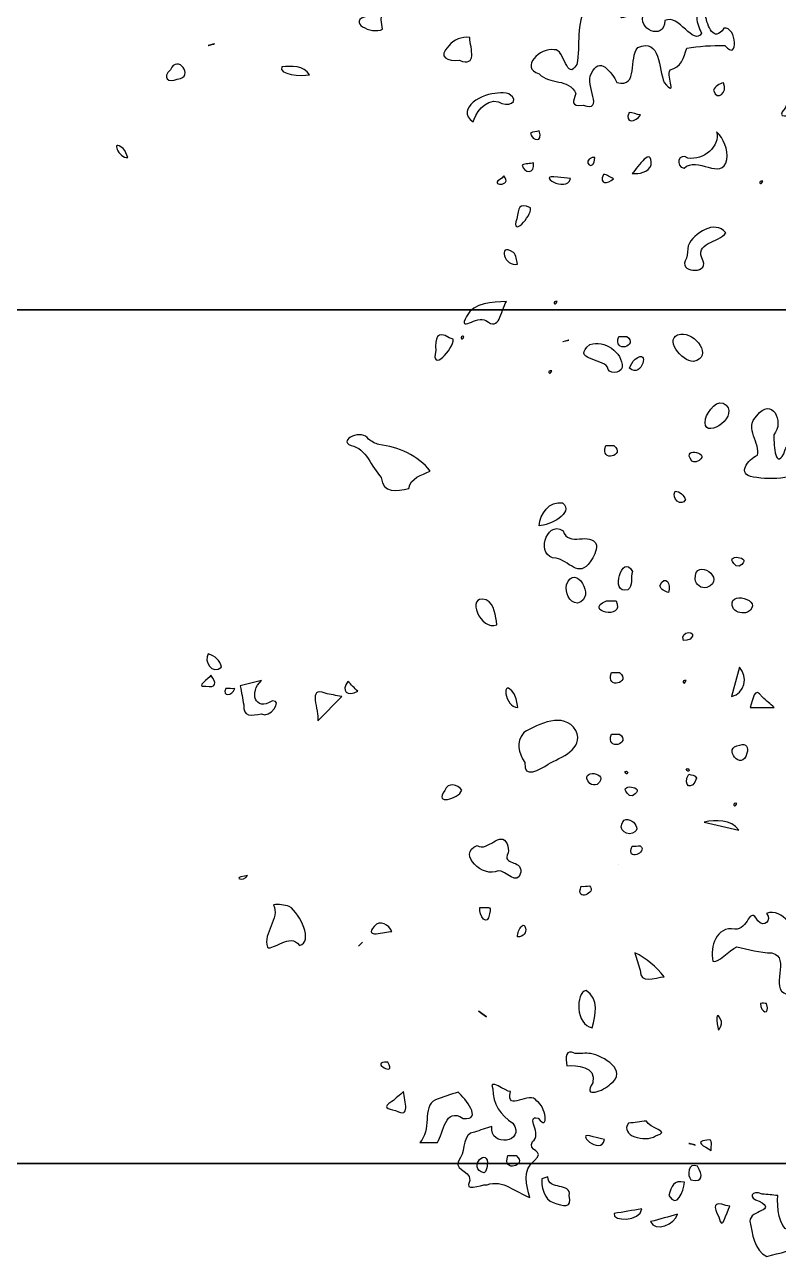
# Model space of a CAD drawing. Header units: centimetres. Extents: x -10.8 to 7.1, y -6.8 to 6.6.
# Drawn here: x -6.805 to -5.121, y -2.642 to 0.11 of the extents above; entities that cross this region are included whole.
import ezdxf

# ---------------------------------------------------------------- set-up
doc = ezdxf.new("R2010")
doc.units = ezdxf.units.CM
doc.header["$MEASUREMENT"] = 0
doc.layers.add('Layer 1', color=7, linetype='Continuous')

msp = doc.modelspace()

# ---------------------------------------------------------------- linework, layer by layer
at = {"layer": 'Layer 1'}
for points, knots in [([(-5.61134, 0.2289), (-5.58717, 0.27047), (-5.53847, 0.24174), (-5.51991, 0.21371), (-5.51991, 0.21371), (-5.51622, 0.19445), (-5.52078, 0.1409), (-5.48939, 0.17405), (-5.48939, 0.17405), (-5.4528, 0.19322), (-5.48745, 0.1161), (-5.46729, 0.1258), (-5.46729, 0.1258), (-5.4519, 0.12888), (-5.4365, 0.13196), (-5.42111, 0.13504), (-5.42111, 0.13504), (-5.43988, 0.09895), (-5.37554, 0.07228), (-5.37455, 0.1185), (-5.37455, 0.1185), (-5.34409, 0.13573), (-5.31039, 0.05927), (-5.29256, 0.09085), (-5.29256, 0.09085), (-5.30224, 0.10616), (-5.3152, 0.15322), (-5.28381, 0.12953), (-5.28381, 0.12953), (-5.2801, 0.10791), (-5.26539, 0.06715), (-5.24282, 0.10175), (-5.24282, 0.10175), (-5.21386, 0.10688), (-5.20897, 0.02466), (-5.24048, 0.06283), (-5.24048, 0.06283), (-5.26832, 0.0641), (-5.30023, 0.06103), (-5.32556, 0.05705), (-5.32556, 0.05705), (-5.33262, 0.0355), (-5.3383, 0.01391), (-5.36303, 0.00873), (-5.36303, 0.00873), (-5.37118, -0.00781), (-5.34561, -0.05544), (-5.37582, -0.01973), (-5.37582, -0.01973), (-5.38935, 0.00881), (-5.38336, 0.08235), (-5.43521, 0.05826), (-5.43521, 0.05826), (-5.45602, 0.03609), (-5.43205, -0.03276), (-5.48159, -0.0197), (-5.48159, -0.0197), (-5.49294, 0.00284), (-5.52174, 0.0421), (-5.53899, -0.00042), (-5.53899, -0.00042), (-5.55487, -0.02529), (-5.507, -0.08662), (-5.55724, -0.07049), (-5.55724, -0.07049), (-5.58668, -0.07323), (-5.57932, -0.06182), (-5.57324, -0.04442), (-5.57324, -0.04442), (-5.5899, -0.00914), (-5.63147, -0.02545), (-5.65534, -0.0004), (-5.65534, -0.0004), (-5.70053, 0.01424), (-5.65187, 0.05898), (-5.62208, 0.0535), (-5.62208, 0.0535), (-5.59767, 0.05557), (-5.59476, -0.01964), (-5.5713, 0.02082), (-5.5713, 0.02082), (-5.56204, 0.06426), (-5.57589, 0.11209), (-5.54886, 0.15122), (-5.54886, 0.15122), (-5.53167, 0.19871), (-5.58241, 0.20421), (-5.61297, 0.20684), (-5.61297, 0.20684), (-5.61599, 0.21399), (-5.61311, 0.22184), (-5.61134, 0.22889), (-5.61134, 0.22889), (-5.61134, 0.22889), (-5.61134, 0.2289), (-5.61134, 0.2289)], [0, 0, 0, 0, 0.04, 0.04, 0.04, 0.04, 0.08, 0.08, 0.08, 0.08, 0.12, 0.12, 0.12, 0.12, 0.16, 0.16, 0.16, 0.16, 0.2, 0.2, 0.2, 0.2, 0.24, 0.24, 0.24, 0.24, 0.28, 0.28, 0.28, 0.28, 0.32, 0.32, 0.32, 0.32, 0.36, 0.36, 0.36, 0.36, 0.4, 0.4, 0.4, 0.4, 0.44, 0.44, 0.44, 0.44, 0.48, 0.48, 0.48, 0.48, 0.52, 0.52, 0.52, 0.52, 0.56, 0.56, 0.56, 0.56, 0.6, 0.6, 0.6, 0.6, 0.64, 0.64, 0.64, 0.64, 0.68, 0.68, 0.68, 0.68, 0.72, 0.72, 0.72, 0.72, 0.76, 0.76, 0.76, 0.76, 0.8, 0.8, 0.8, 0.8, 0.84, 0.84, 0.84, 0.84, 0.88, 0.88, 0.88, 0.88, 0.92, 0.92, 0.92, 0.92, 1, 1, 1, 1]), ([(-6.00522, 0.09925), (-6.02899, 0.08621), (-6.08913, 0.11726), (-6.03801, 0.12907), (-6.03801, 0.12907), (-6.02131, 0.13832), (-6.00509, 0.14669), (-6.0082, 0.12012), (-6.0082, 0.12012), (-6.00721, 0.11316), (-6.00621, 0.10621), (-6.00522, 0.09925)], [0, 0, 0, 0, 0.25, 0.25, 0.25, 0.25, 0.5, 0.5, 0.5, 0.5, 1, 1, 1, 1]), ([(-5.8106, 0.08093), (-5.80866, 0.05458), (-5.79273, 0.01452), (-5.83334, 0.02987), (-5.83334, 0.02987), (-5.85997, 0.02751), (-5.88297, 0.03618), (-5.85752, 0.06226), (-5.85752, 0.06226), (-5.8464, 0.07602), (-5.82814, 0.08328), (-5.8106, 0.08093)], [0, 0, 0, 0, 0.25, 0.25, 0.25, 0.25, 0.5, 0.5, 0.5, 0.5, 1, 1, 1, 1]), ([(-6.39505, 0.06304), (-6.37537, 0.06796), (-6.37757, 0.06741), (-6.39401, 0.0633), (-6.39401, 0.0633), (-6.39401, 0.0633), (-6.39505, 0.06304), (-6.39505, 0.06304)], [0, 0, 0, 0, 0.3333333, 0.3333333, 0.3333333, 0.3333333, 1, 1, 1, 1]), ([(-6.47921, 0.00847), (-6.46442, 0.04541), (-6.42259, -0.00689), (-6.4637, -0.01223), (-6.4637, -0.01223), (-6.48412, -0.02178), (-6.49816, -0.00781), (-6.47921, 0.00847)], [0, 0, 0, 0, 0.3333333, 0.3333333, 0.3333333, 0.3333333, 1, 1, 1, 1]), ([(-6.16827, -0.00256), (-6.18625, -0.00617), (-6.23841, -0.00273), (-6.23027, 0.0156), (-6.23027, 0.0156), (-6.20878, 0.01682), (-6.18102, 0.01899), (-6.16827, -0.00256)], [0, 0, 0, 0, 0.3333333, 0.3333333, 0.3333333, 0.3333333, 1, 1, 1, 1]), ([(-4.8921, -0.02641), (-4.90869, -0.0437), (-4.93786, -0.01416), (-4.9425, -0.02068), (-4.9425, -0.02068), (-4.93448, -0.03516), (-4.89887, -0.07496), (-4.93637, -0.05777), (-4.93637, -0.05777), (-4.95355, -0.04448), (-4.99571, -0.04283), (-4.97654, -0.07516), (-4.97654, -0.07516), (-4.95957, -0.10201), (-4.96996, -0.16726), (-4.99811, -0.16894), (-4.99811, -0.16894), (-5.01518, -0.13581), (-5.03931, -0.10411), (-5.07667, -0.09479), (-5.07667, -0.09479), (-5.09386, -0.08935), (-5.13121, -0.10412), (-5.10595, -0.07698), (-5.10595, -0.07698), (-5.0939, -0.05378), (-5.09073, -0.02735), (-5.08293, -0.00256), (-5.08293, -0.00256), (-5.06341, 0.00725), (-5.07773, -0.03678), (-5.05589, -0.01194), (-5.05589, -0.01194), (-5.03024, -0.00198), (-4.98358, -0.01205), (-4.98155, 0.02726), (-4.98155, 0.02726), (-4.96461, -0.0068), (-4.91664, 0.00629), (-4.89531, -0.02327), (-4.89531, -0.02327), (-4.89424, -0.02432), (-4.89317, -0.02536), (-4.8921, -0.02641)], [0, 0, 0, 0, 0.0833333, 0.0833333, 0.0833333, 0.0833333, 0.1666667, 0.1666667, 0.1666667, 0.1666667, 0.25, 0.25, 0.25, 0.25, 0.3333333, 0.3333333, 0.3333333, 0.3333333, 0.4166667, 0.4166667, 0.4166667, 0.4166667, 0.5, 0.5, 0.5, 0.5, 0.5833333, 0.5833333, 0.5833333, 0.5833333, 0.6666667, 0.6666667, 0.6666667, 0.6666667, 0.75, 0.75, 0.75, 0.75, 0.8333333, 0.8333333, 0.8333333, 0.8333333, 1, 1, 1, 1]), ([(-5.24401, -0.02045), (-5.23312, -0.04195), (-5.2582, -0.06347), (-5.26616, -0.03675), (-5.26616, -0.03675), (-5.2623, -0.02788), (-5.25291, -0.02291), (-5.24401, -0.02045)], [0, 0, 0, 0, 0.3333333, 0.3333333, 0.3333333, 0.3333333, 1, 1, 1, 1]), ([(-5.72295, -0.04465), (-5.69446, -0.06332), (-5.7281, -0.07586), (-5.74605, -0.06319), (-5.74605, -0.06319), (-5.778, -0.05334), (-5.79869, -0.09348), (-5.80275, -0.10769), (-5.80275, -0.10769), (-5.84461, -0.07733), (-5.77905, -0.04197), (-5.74816, -0.04378), (-5.74816, -0.04378), (-5.73984, -0.04235), (-5.73105, -0.04181), (-5.72294, -0.04465), (-5.72294, -0.04465), (-5.72294, -0.04465), (-5.72295, -0.04465), (-5.72295, -0.04465)], [0, 0, 0, 0, 0.1666667, 0.1666667, 0.1666667, 0.1666667, 0.3333333, 0.3333333, 0.3333333, 0.3333333, 0.5, 0.5, 0.5, 0.5, 0.6666667, 0.6666667, 0.6666667, 0.6666667, 1, 1, 1, 1]), ([(-5.42897, -0.09194), (-5.43955, -0.10909), (-5.46553, -0.11112), (-5.45463, -0.08698), (-5.45463, -0.08698), (-5.44595, -0.08593), (-5.43776, -0.09168), (-5.42897, -0.09194)], [0, 0, 0, 0, 0.3333333, 0.3333333, 0.3333333, 0.3333333, 1, 1, 1, 1]), ([(-5.65546, -0.12772), (-5.64545, -0.15447), (-5.67129, -0.15154), (-5.67509, -0.13267), (-5.67509, -0.13267), (-5.66928, -0.12871), (-5.6617, -0.13057), (-5.65546, -0.12772)], [0, 0, 0, 0, 0.3333333, 0.3333333, 0.3333333, 0.3333333, 1, 1, 1, 1]), ([(-5.23617, -0.19159), (-5.24737, -0.24107), (-5.30381, -0.18195), (-5.33152, -0.21122), (-5.33152, -0.21122), (-5.35301, -0.20751), (-5.34373, -0.17351), (-5.32309, -0.18887), (-5.32309, -0.18887), (-5.28794, -0.19344), (-5.2508, -0.16302), (-5.25906, -0.12958), (-5.25906, -0.12958), (-5.24336, -0.1449), (-5.23321, -0.16961), (-5.23618, -0.19159), (-5.23618, -0.19159), (-5.23618, -0.19159), (-5.23617, -0.19159), (-5.23617, -0.19159)], [0, 0, 0, 0, 0.1666667, 0.1666667, 0.1666667, 0.1666667, 0.3333333, 0.3333333, 0.3333333, 0.3333333, 0.5, 0.5, 0.5, 0.5, 0.6666667, 0.6666667, 0.6666667, 0.6666667, 1, 1, 1, 1]), ([(-6.5745, -0.18688), (-6.59458, -0.19102), (-6.61382, -0.14185), (-6.58482, -0.16739), (-6.58482, -0.16739), (-6.5795, -0.1727), (-6.57677, -0.17989), (-6.5745, -0.18688)], [0, 0, 0, 0, 0.3333333, 0.3333333, 0.3333333, 0.3333333, 1, 1, 1, 1]), ([(-5.44743, -0.22266), (-5.43414, -0.20831), (-5.40345, -0.15948), (-5.40521, -0.20401), (-5.40521, -0.20401), (-5.41102, -0.22048), (-5.43217, -0.22435), (-5.44743, -0.22266)], [0, 0, 0, 0, 0.3333333, 0.3333333, 0.3333333, 0.3333333, 1, 1, 1, 1]), ([(-5.53093, -0.18688), (-5.53154, -0.22236), (-5.56226, -0.19551), (-5.53698, -0.18688), (-5.53698, -0.18688), (-5.53698, -0.18688), (-5.53093, -0.18688), (-5.53093, -0.18688)], [0, 0, 0, 0, 0.3333333, 0.3333333, 0.3333333, 0.3333333, 1, 1, 1, 1]), ([(-5.66805, -0.19881), (-5.66405, -0.22475), (-5.68983, -0.22328), (-5.6936, -0.20396), (-5.6936, -0.20396), (-5.68567, -0.20032), (-5.67633, -0.20164), (-5.66805, -0.19881)], [0, 0, 0, 0, 0.3333333, 0.3333333, 0.3333333, 0.3333333, 1, 1, 1, 1]), ([(-5.73439, -0.22836), (-5.71226, -0.25265), (-5.77247, -0.25172), (-5.73918, -0.23352), (-5.73918, -0.23352), (-5.73918, -0.23352), (-5.73439, -0.22836), (-5.73439, -0.22836)], [0, 0, 0, 0, 0.3333333, 0.3333333, 0.3333333, 0.3333333, 1, 1, 1, 1]), ([(-5.5853, -0.23433), (-5.59458, -0.2677), (-5.66699, -0.22286), (-5.61397, -0.23114), (-5.61397, -0.23114), (-5.60441, -0.2322), (-5.59485, -0.23326), (-5.5853, -0.23433)], [0, 0, 0, 0, 0.3333333, 0.3333333, 0.3333333, 0.3333333, 1, 1, 1, 1]), ([(-5.4891, -0.23459), (-5.50272, -0.2467), (-5.52211, -0.24773), (-5.51196, -0.22496), (-5.51196, -0.22496), (-5.50359, -0.22445), (-5.49662, -0.2317), (-5.4891, -0.23459)], [0, 0, 0, 0, 0.3333333, 0.3333333, 0.3333333, 0.3333333, 1, 1, 1, 1]), ([(-5.67476, -0.29992), (-5.67159, -0.31942), (-5.71972, -0.36788), (-5.70527, -0.32391), (-5.70527, -0.32391), (-5.70115, -0.30099), (-5.7016, -0.28683), (-5.67476, -0.29992)], [0, 0, 0, 0, 0.3333333, 0.3333333, 0.3333333, 0.3333333, 1, 1, 1, 1]), ([(-5.32263, -0.38418), (-5.30978, -0.35589), (-5.26264, -0.3254), (-5.23854, -0.35527), (-5.23854, -0.35527), (-5.25315, -0.37911), (-5.31179, -0.37482), (-5.28903, -0.41883), (-5.28903, -0.41883), (-5.27761, -0.44878), (-5.34888, -0.445), (-5.32596, -0.41237), (-5.32596, -0.41237), (-5.32485, -0.40297), (-5.32374, -0.39357), (-5.32262, -0.38418), (-5.32262, -0.38418), (-5.32262, -0.38418), (-5.32263, -0.38418), (-5.32263, -0.38418)], [0, 0, 0, 0, 0.1666667, 0.1666667, 0.1666667, 0.1666667, 0.3333333, 0.3333333, 0.3333333, 0.3333333, 0.5, 0.5, 0.5, 0.5, 0.6666667, 0.6666667, 0.6666667, 0.6666667, 1, 1, 1, 1]), ([(-5.70397, -0.42519), (-5.73131, -0.43435), (-5.75069, -0.37541), (-5.71309, -0.39908), (-5.71309, -0.39908), (-5.7064, -0.40613), (-5.70579, -0.41621), (-5.70397, -0.42519)], [0, 0, 0, 0, 0.3333333, 0.3333333, 0.3333333, 0.3333333, 1, 1, 1, 1]), ([(0.33032, -0.52708), (0.28581, -0.51837), (0.2995, -0.58864), (0.33828, -0.56367), (0.33828, -0.56367), (0.36346, -0.55216), (0.36533, -0.51688), (0.3327, -0.52708), (0.3327, -0.52708), (0.3327, -0.52708), (0.33074, -0.52708), (0.33074, -0.52708), (0.33074, -0.52708), (0.33074, -0.52708), (-10.79542, -0.52708), (-10.79542, -0.52708), (-10.79542, -0.52708), (-10.79542, -0.52708), (0.33032, -0.52708), (0.33032, -0.52708)], [0, 0, 0, 0, 0.1666667, 0.1666667, 0.1666667, 0.1666667, 0.3333333, 0.3333333, 0.3333333, 0.3333333, 0.5, 0.5, 0.5, 0.5, 0.6666667, 0.6666667, 0.6666667, 0.6666667, 1, 1, 1, 1]), ([(-5.72854, -0.50901), (-5.7424, -0.53032), (-5.74335, -0.57778), (-5.77424, -0.55122), (-5.77424, -0.55122), (-5.79418, -0.53852), (-5.8384, -0.58081), (-5.81783, -0.54226), (-5.81783, -0.54226), (-5.80046, -0.5094), (-5.7602, -0.5106), (-5.72854, -0.50901)], [0, 0, 0, 0, 0.25, 0.25, 0.25, 0.25, 0.5, 0.5, 0.5, 0.5, 1, 1, 1, 1]), ([(-5.8474, -0.59268), (-5.84627, -0.6157), (-5.89808, -0.66996), (-5.88658, -0.61809), (-5.88658, -0.61809), (-5.88765, -0.59158), (-5.88416, -0.57205), (-5.85635, -0.5897), (-5.85635, -0.5897), (-5.85635, -0.5897), (-5.85188, -0.59119), (-5.85188, -0.59119), (-5.85188, -0.59119), (-5.85188, -0.59119), (-5.84741, -0.59268), (-5.84741, -0.59268), (-5.84741, -0.59268), (-5.84741, -0.59268), (-5.8474, -0.59268), (-5.8474, -0.59268)], [0, 0, 0, 0, 0.1666667, 0.1666667, 0.1666667, 0.1666667, 0.3333333, 0.3333333, 0.3333333, 0.3333333, 0.5, 0.5, 0.5, 0.5, 0.6666667, 0.6666667, 0.6666667, 0.6666667, 1, 1, 1, 1]), ([(-5.31078, -0.6426), (-5.26419, -0.6333), (-5.30793, -0.57673), (-5.33929, -0.58187), (-5.33929, -0.58187), (-5.3808, -0.588), (-5.33553, -0.64496), (-5.31078, -0.6426)], [0, 0, 0, 0, 0.3333333, 0.3333333, 0.3333333, 0.3333333, 1, 1, 1, 1]), ([(-5.6029, -0.59865), (-5.58322, -0.59373), (-5.58542, -0.59428), (-5.60186, -0.59839), (-5.60186, -0.59839), (-5.60186, -0.59839), (-5.6029, -0.59865), (-5.6029, -0.59865)], [0, 0, 0, 0, 0.3333333, 0.3333333, 0.3333333, 0.3333333, 1, 1, 1, 1]), ([(-5.46993, -0.65595), (-5.46864, -0.6217), (-5.51032, -0.59371), (-5.54192, -0.60492), (-5.54192, -0.60492), (-5.58433, -0.63938), (-5.51466, -0.63564), (-5.50289, -0.65552), (-5.50289, -0.65552), (-5.50196, -0.6725), (-5.47408, -0.67007), (-5.46993, -0.65596), (-5.46993, -0.65596), (-5.46993, -0.65596), (-5.46993, -0.65595), (-5.46993, -0.65595)], [0, 0, 0, 0, 0.2, 0.2, 0.2, 0.2, 0.4, 0.4, 0.4, 0.4, 0.6, 0.6, 0.6, 0.6, 1, 1, 1, 1]), ([(-5.47768, -0.58672), (-5.49238, -0.62704), (-5.43125, -0.60802), (-5.45952, -0.58672), (-5.45952, -0.58672), (-5.46557, -0.58657), (-5.47163, -0.58688), (-5.47768, -0.58672)], [0, 0, 0, 0, 0.3333333, 0.3333333, 0.3333333, 0.3333333, 1, 1, 1, 1]), ([(-5.45327, -0.6578), (-5.42579, -0.68245), (-5.40669, -0.61058), (-5.44112, -0.638), (-5.44112, -0.638), (-5.4468, -0.64341), (-5.45079, -0.6504), (-5.45327, -0.6578)], [0, 0, 0, 0, 0.3333333, 0.3333333, 0.3333333, 0.3333333, 1, 1, 1, 1]), ([(-5.28359, -0.77105), (-5.29435, -0.82268), (-5.20936, -0.77008), (-5.23737, -0.74033), (-5.23737, -0.74033), (-5.25545, -0.72231), (-5.28029, -0.75454), (-5.28359, -0.77105)], [0, 0, 0, 0, 0.3333333, 0.3333333, 0.3333333, 0.3333333, 1, 1, 1, 1]), ([(-5.13128, -0.80695), (-5.1062, -0.77655), (-5.13631, -0.72011), (-5.16898, -0.76413), (-5.16898, -0.76413), (-5.1995, -0.79168), (-5.1593, -0.82683), (-5.168, -0.85218), (-5.168, -0.85218), (-5.18895, -0.861), (-5.21532, -0.89611), (-5.17658, -0.90092), (-5.17658, -0.90092), (-5.13694, -0.90749), (-5.06896, -0.91009), (-5.05816, -0.86048), (-5.05816, -0.86048), (-5.04745, -0.82039), (-5.10224, -0.80882), (-5.10876, -0.84876), (-5.10876, -0.84876), (-5.13, -0.88687), (-5.13138, -0.81893), (-5.13128, -0.80695)], [0, 0, 0, 0, 0.1428571, 0.1428571, 0.1428571, 0.1428571, 0.2857143, 0.2857143, 0.2857143, 0.2857143, 0.4285714, 0.4285714, 0.4285714, 0.4285714, 0.5714286, 0.5714286, 0.5714286, 0.5714286, 0.7142857, 0.7142857, 0.7142857, 0.7142857, 1, 1, 1, 1]), ([(-6.01348, -0.82841), (-5.97022, -0.83352), (-5.92535, -0.85296), (-5.89864, -0.88769), (-5.89864, -0.88769), (-5.91772, -0.89708), (-5.94309, -0.90231), (-5.9466, -0.92653), (-5.9466, -0.92653), (-5.97352, -0.93225), (-6.00485, -0.93855), (-6.00817, -0.90169), (-6.00817, -0.90169), (-6.03088, -0.87889), (-6.041, -0.83657), (-6.07527, -0.83083), (-6.07527, -0.83083), (-6.10792, -0.81762), (-6.04819, -0.79245), (-6.03677, -0.81656), (-6.03677, -0.81656), (-6.02944, -0.82124), (-6.02205, -0.82627), (-6.01349, -0.82841), (-6.01349, -0.82841), (-6.01349, -0.82841), (-6.01348, -0.82841), (-6.01348, -0.82841)], [0, 0, 0, 0, 0.125, 0.125, 0.125, 0.125, 0.25, 0.25, 0.25, 0.25, 0.375, 0.375, 0.375, 0.375, 0.5, 0.5, 0.5, 0.5, 0.625, 0.625, 0.625, 0.625, 0.75, 0.75, 0.75, 0.75, 1, 1, 1, 1]), ([(-5.50671, -0.8308), (-5.52141, -0.87112), (-5.46028, -0.8521), (-5.48855, -0.8308), (-5.48855, -0.8308), (-5.4946, -0.83065), (-5.50066, -0.83096), (-5.50671, -0.8308)], [0, 0, 0, 0, 0.3333333, 0.3333333, 0.3333333, 0.3333333, 1, 1, 1, 1]), ([(-5.30445, -0.86712), (-5.26248, -0.84989), (-5.34095, -0.82839), (-5.31474, -0.86514), (-5.31474, -0.86514), (-5.31474, -0.86514), (-5.30966, -0.86693), (-5.30966, -0.86693), (-5.30966, -0.86693), (-5.30966, -0.86693), (-5.30445, -0.86712), (-5.30445, -0.86712)], [0, 0, 0, 0, 0.25, 0.25, 0.25, 0.25, 0.5, 0.5, 0.5, 0.5, 1, 1, 1, 1]), ([(-5.35146, -0.93218), (-5.36153, -0.95018), (-5.33706, -0.96861), (-5.3283, -0.95123), (-5.3283, -0.95123), (-5.33221, -0.942), (-5.3411, -0.93319), (-5.35146, -0.93218)], [0, 0, 0, 0, 0.3333333, 0.3333333, 0.3333333, 0.3333333, 1, 1, 1, 1]), ([(-5.65564, -1.0097), (-5.63261, -1.01022), (-5.57653, -0.98083), (-5.60306, -0.95867), (-5.60306, -0.95867), (-5.63246, -0.9535), (-5.65382, -0.98341), (-5.65564, -1.0097)], [0, 0, 0, 0, 0.3333333, 0.3333333, 0.3333333, 0.3333333, 1, 1, 1, 1]), ([(-5.52735, -1.05234), (-5.54071, -1.02024), (-5.59011, -1.0598), (-5.60209, -1.02079), (-5.60209, -1.02079), (-5.64113, -0.99582), (-5.66413, -1.08128), (-5.61761, -1.08222), (-5.61761, -1.08222), (-5.59047, -1.08643), (-5.56633, -1.12865), (-5.54135, -1.08998), (-5.54135, -1.08998), (-5.53319, -1.07927), (-5.52715, -1.06603), (-5.52735, -1.05234)], [0, 0, 0, 0, 0.2, 0.2, 0.2, 0.2, 0.4, 0.4, 0.4, 0.4, 0.6, 0.6, 0.6, 0.6, 1, 1, 1, 1]), ([(-5.44702, -1.11197), (-5.46894, -1.0679), (-5.49959, -1.16523), (-5.45728, -1.15285), (-5.45728, -1.15285), (-5.44544, -1.14488), (-5.45145, -1.12474), (-5.44702, -1.11197)], [0, 0, 0, 0, 0.3333333, 0.3333333, 0.3333333, 0.3333333, 1, 1, 1, 1]), ([(-5.2089, -1.09969), (-5.16972, -1.07885), (-5.25175, -1.06925), (-5.21532, -1.09918), (-5.21532, -1.09918), (-5.21532, -1.09918), (-5.2089, -1.09969), (-5.2089, -1.09969)], [0, 0, 0, 0, 0.3333333, 0.3333333, 0.3333333, 0.3333333, 1, 1, 1, 1]), ([(-5.56976, -1.18269), (-5.52501, -1.17148), (-5.5763, -1.08949), (-5.5942, -1.14165), (-5.5942, -1.14165), (-5.59764, -1.15827), (-5.58956, -1.18198), (-5.56976, -1.18269)], [0, 0, 0, 0, 0.3333333, 0.3333333, 0.3333333, 0.3333333, 1, 1, 1, 1]), ([(-5.28096, -1.14757), (-5.23342, -1.12921), (-5.30819, -1.07674), (-5.3072, -1.12913), (-5.3072, -1.12913), (-5.30605, -1.14124), (-5.29296, -1.15133), (-5.28096, -1.14757)], [0, 0, 0, 0, 0.3333333, 0.3333333, 0.3333333, 0.3333333, 1, 1, 1, 1]), ([(-5.36646, -1.15901), (-5.35931, -1.13904), (-5.37386, -1.11736), (-5.38568, -1.14389), (-5.38568, -1.14389), (-5.38423, -1.15274), (-5.37372, -1.15627), (-5.36646, -1.15901)], [0, 0, 0, 0, 0.3333333, 0.3333333, 0.3333333, 0.3333333, 1, 1, 1, 1]), ([(-5.1902, -1.20307), (-5.14724, -1.17618), (-5.24213, -1.15031), (-5.22153, -1.19539), (-5.22153, -1.19539), (-5.21408, -1.20418), (-5.20085, -1.20662), (-5.1902, -1.20307)], [0, 0, 0, 0, 0.3333333, 0.3333333, 0.3333333, 0.3333333, 1, 1, 1, 1]), ([(-5.75, -1.23074), (-5.7852, -1.247), (-5.82233, -1.162), (-5.77406, -1.17512), (-5.77406, -1.17512), (-5.7539, -1.1854), (-5.753, -1.21117), (-5.75, -1.23074)], [0, 0, 0, 0, 0.3333333, 0.3333333, 0.3333333, 0.3333333, 1, 1, 1, 1]), ([(-5.50514, -1.17749), (-5.55953, -1.19992), (-5.46196, -1.22315), (-5.4836, -1.17749), (-5.4836, -1.17749), (-5.4836, -1.17749), (-5.50514, -1.17749), (-5.50514, -1.17749)], [0, 0, 0, 0, 0.3333333, 0.3333333, 0.3333333, 0.3333333, 1, 1, 1, 1]), ([(-5.31797, -1.26292), (-5.2969, -1.24301), (-5.34412, -1.24326), (-5.333, -1.26626), (-5.333, -1.26626), (-5.333, -1.26626), (-5.32531, -1.26532), (-5.32531, -1.26532), (-5.32531, -1.26532), (-5.32531, -1.26532), (-5.31797, -1.26293), (-5.31797, -1.26293), (-5.31797, -1.26293), (-5.31797, -1.26293), (-5.31797, -1.26292), (-5.31797, -1.26292)], [0, 0, 0, 0, 0.2, 0.2, 0.2, 0.2, 0.4, 0.4, 0.4, 0.4, 0.6, 0.6, 0.6, 0.6, 1, 1, 1, 1]), ([(-6.36475, -1.32589), (-6.38687, -1.34407), (-6.4051, -1.31111), (-6.39452, -1.29616), (-6.39452, -1.29616), (-6.37973, -1.29959), (-6.36788, -1.31076), (-6.36475, -1.32589)], [0, 0, 0, 0, 0.3333333, 0.3333333, 0.3333333, 0.3333333, 1, 1, 1, 1]), ([(-6.38857, -1.34378), (-6.37524, -1.36066), (-6.37663, -1.37317), (-6.40035, -1.36784), (-6.40035, -1.36784), (-6.42657, -1.37101), (-6.39127, -1.35073), (-6.38857, -1.34378)], [0, 0, 0, 0, 0.3333333, 0.3333333, 0.3333333, 0.3333333, 1, 1, 1, 1]), ([(-5.70306, -1.41535), (-5.73296, -1.41773), (-5.74124, -1.34339), (-5.7113, -1.3853), (-5.7113, -1.3853), (-5.70578, -1.39436), (-5.70499, -1.40517), (-5.70306, -1.41535)], [0, 0, 0, 0, 0.3333333, 0.3333333, 0.3333333, 0.3333333, 1, 1, 1, 1]), ([(-5.49404, -1.33782), (-5.50874, -1.37814), (-5.44761, -1.35912), (-5.47588, -1.33782), (-5.47588, -1.33782), (-5.48193, -1.33767), (-5.48799, -1.33798), (-5.49404, -1.33782)], [0, 0, 0, 0, 0.3333333, 0.3333333, 0.3333333, 0.3333333, 1, 1, 1, 1]), ([(-5.22578, -1.39149), (-5.21982, -1.36962), (-5.21385, -1.34776), (-5.20789, -1.32589), (-5.20789, -1.32589), (-5.18805, -1.3467), (-5.19582, -1.38535), (-5.22578, -1.39149)], [0, 0, 0, 0, 0.3333333, 0.3333333, 0.3333333, 0.3333333, 1, 1, 1, 1]), ([(-6.33504, -1.3736), (-6.34131, -1.39034), (-6.36507, -1.39192), (-6.35513, -1.37324), (-6.35513, -1.37324), (-6.34841, -1.37247), (-6.34177, -1.37494), (-6.33504, -1.3736)], [0, 0, 0, 0, 0.3333333, 0.3333333, 0.3333333, 0.3333333, 1, 1, 1, 1]), ([(-6.27531, -1.35571), (-6.30437, -1.38062), (-6.29059, -1.42587), (-6.25142, -1.40096), (-6.25142, -1.40096), (-6.22702, -1.39873), (-6.25736, -1.44161), (-6.27598, -1.42972), (-6.27598, -1.42972), (-6.29749, -1.43434), (-6.31772, -1.43724), (-6.3153, -1.41009), (-6.3153, -1.41009), (-6.31787, -1.39594), (-6.32045, -1.38178), (-6.32302, -1.36763), (-6.32302, -1.36763), (-6.30712, -1.36365), (-6.29121, -1.35968), (-6.27531, -1.3557), (-6.27531, -1.3557), (-6.27531, -1.3557), (-6.27531, -1.35571), (-6.27531, -1.35571)], [0, 0, 0, 0, 0.1428571, 0.1428571, 0.1428571, 0.1428571, 0.2857143, 0.2857143, 0.2857143, 0.2857143, 0.4285714, 0.4285714, 0.4285714, 0.4285714, 0.5714286, 0.5714286, 0.5714286, 0.5714286, 0.7142857, 0.7142857, 0.7142857, 0.7142857, 1, 1, 1, 1]), ([(-6.0965, -1.39149), (-6.0965, -1.39149), (-6.15017, -1.44516), (-6.15017, -1.44516), (-6.15017, -1.44516), (-6.14644, -1.42286), (-6.17354, -1.36623), (-6.13377, -1.38403), (-6.13377, -1.38403), (-6.12135, -1.38651), (-6.10892, -1.389), (-6.0965, -1.39148), (-6.0965, -1.39148), (-6.0965, -1.39148), (-6.0965, -1.39149), (-6.0965, -1.39149)], [0, 0, 0, 0, 0.2, 0.2, 0.2, 0.2, 0.4, 0.4, 0.4, 0.4, 0.6, 0.6, 0.6, 0.6, 1, 1, 1, 1]), ([(-6.06062, -1.37957), (-6.08331, -1.39225), (-6.09881, -1.37906), (-6.08259, -1.35756), (-6.08259, -1.35756), (-6.07517, -1.36438), (-6.06814, -1.37248), (-6.06062, -1.37957)], [0, 0, 0, 0, 0.3333333, 0.3333333, 0.3333333, 0.3333333, 1, 1, 1, 1]), ([(-5.13043, -1.41535), (-5.13043, -1.41535), (-5.1841, -1.41535), (-5.1841, -1.41535), (-5.1841, -1.41535), (-5.17732, -1.39916), (-5.17554, -1.36497), (-5.15652, -1.39299), (-5.15652, -1.39299), (-5.14782, -1.40044), (-5.13913, -1.4079), (-5.13043, -1.41535)], [0, 0, 0, 0, 0.25, 0.25, 0.25, 0.25, 0.5, 0.5, 0.5, 0.5, 1, 1, 1, 1]), ([(-5.69003, -1.47164), (-5.65607, -1.45247), (-5.60135, -1.42388), (-5.5732, -1.46689), (-5.5732, -1.46689), (-5.55429, -1.50954), (-5.6073, -1.52646), (-5.63535, -1.54256), (-5.63535, -1.54256), (-5.65335, -1.55415), (-5.69149, -1.57635), (-5.68733, -1.53872), (-5.68733, -1.53872), (-5.70178, -1.51573), (-5.70819, -1.49483), (-5.69003, -1.47164)], [0, 0, 0, 0, 0.2, 0.2, 0.2, 0.2, 0.4, 0.4, 0.4, 0.4, 0.6, 0.6, 0.6, 0.6, 1, 1, 1, 1]), ([(-5.49396, -1.47498), (-5.50866, -1.5153), (-5.44753, -1.49628), (-5.4758, -1.47498), (-5.4758, -1.47498), (-5.48185, -1.47483), (-5.48791, -1.47514), (-5.49396, -1.47498)], [0, 0, 0, 0, 0.3333333, 0.3333333, 0.3333333, 0.3333333, 1, 1, 1, 1]), ([(-5.20726, -1.49979), (-5.2498, -1.5032), (-5.20073, -1.56217), (-5.19181, -1.51792), (-5.19181, -1.51792), (-5.18608, -1.50603), (-5.19319, -1.49379), (-5.20726, -1.49979)], [0, 0, 0, 0, 0.3333333, 0.3333333, 0.3333333, 0.3333333, 1, 1, 1, 1]), ([(-5.52584, -1.58733), (-5.49255, -1.56111), (-5.57162, -1.55042), (-5.5424, -1.58552), (-5.5424, -1.58552), (-5.53769, -1.58885), (-5.53115, -1.58998), (-5.52584, -1.58733)], [0, 0, 0, 0, 0.3333333, 0.3333333, 0.3333333, 0.3333333, 1, 1, 1, 1]), ([(-5.32114, -1.56443), (-5.3374, -1.59131), (-5.31153, -1.60376), (-5.30404, -1.57325), (-5.30404, -1.57325), (-5.30598, -1.56638), (-5.3159, -1.56695), (-5.32114, -1.56443)], [0, 0, 0, 0, 0.3333333, 0.3333333, 0.3333333, 0.3333333, 1, 1, 1, 1]), ([(-4.97651, -1.68305), (-4.97564, -1.6417), (-4.95467, -1.60523), (-4.93461, -1.57092), (-4.93461, -1.57092), (-4.90484, -1.54604), (-4.88995, -1.59239), (-4.88309, -1.61451), (-4.88309, -1.61451), (-4.87389, -1.63765), (-4.87856, -1.65952), (-4.84824, -1.65901), (-4.84824, -1.65901), (-4.83129, -1.67502), (-4.80168, -1.68883), (-4.79036, -1.70293), (-4.79036, -1.70293), (-4.82643, -1.71368), (-4.83957, -1.74959), (-4.84643, -1.78313), (-4.84643, -1.78313), (-4.85598, -1.81928), (-4.90407, -1.77804), (-4.91332, -1.76967), (-4.91332, -1.76967), (-4.9018, -1.7471), (-4.93614, -1.7173), (-4.93575, -1.75621), (-4.93575, -1.75621), (-4.96039, -1.7794), (-4.95681, -1.81677), (-4.91705, -1.8176), (-4.91705, -1.8176), (-4.87482, -1.82234), (-4.85581, -1.85977), (-4.82487, -1.88262), (-4.82487, -1.88262), (-4.8079, -1.91192), (-4.78614, -1.92801), (-4.75555, -1.93839), (-4.75555, -1.93839), (-4.73057, -1.95374), (-4.73605, -1.99023), (-4.7691, -1.97851), (-4.7691, -1.97851), (-4.79376, -1.9729), (-4.82112, -2.00895), (-4.82759, -1.96944), (-4.82759, -1.96944), (-4.82747, -1.94181), (-4.83086, -1.91411), (-4.83213, -1.88646), (-4.83213, -1.88646), (-4.84749, -1.88557), (-4.871, -1.88223), (-4.85712, -1.90587), (-4.85712, -1.90587), (-4.87324, -1.94793), (-4.92532, -1.90533), (-4.95672, -1.90902), (-4.95672, -1.90902), (-4.99319, -1.90765), (-5.04149, -1.94441), (-5.00351, -1.97905), (-5.00351, -1.97905), (-4.99266, -1.99646), (-4.93385, -2.00798), (-4.98061, -2.0227), (-4.98061, -2.0227), (-5.02348, -2.02754), (-5.06215, -2.04897), (-5.10269, -2.05603), (-5.10269, -2.05603), (-5.14303, -2.04491), (-5.09135, -1.97343), (-5.13573, -1.96399), (-5.13573, -1.96399), (-5.16239, -1.96346), (-5.188, -1.95583), (-5.21379, -1.94997), (-5.21379, -1.94997), (-5.23055, -1.95844), (-5.25765, -1.98778), (-5.26765, -1.9826), (-5.26765, -1.9826), (-5.27383, -1.94946), (-5.26004, -1.90376), (-5.21849, -1.9106), (-5.21849, -1.9106), (-5.18819, -1.91398), (-5.18617, -1.85541), (-5.16699, -1.89214), (-5.16699, -1.89214), (-5.15433, -1.90877), (-5.13382, -1.89099), (-5.1478, -1.87569), (-5.1478, -1.87569), (-5.10914, -1.86127), (-5.08761, -1.91976), (-5.06244, -1.91729), (-5.06244, -1.91729), (-5.03485, -1.9039), (-5.01663, -1.87758), (-4.99081, -1.86277), (-4.99081, -1.86277), (-4.95513, -1.86143), (-4.94477, -1.81835), (-4.98387, -1.81031), (-4.98387, -1.81031), (-5.01386, -1.80406), (-5.05751, -1.79758), (-5.037, -1.75569), (-5.037, -1.75569), (-5.02701, -1.72361), (-4.99476, -1.70879), (-4.9765, -1.68305), (-4.9765, -1.68305), (-4.9765, -1.68305), (-4.97651, -1.68305), (-4.97651, -1.68305)], [0, 0, 0, 0, 0.0322581, 0.0322581, 0.0322581, 0.0322581, 0.0645161, 0.0645161, 0.0645161, 0.0645161, 0.0967742, 0.0967742, 0.0967742, 0.0967742, 0.1290323, 0.1290323, 0.1290323, 0.1290323, 0.1612903, 0.1612903, 0.1612903, 0.1612903, 0.1935484, 0.1935484, 0.1935484, 0.1935484, 0.2258065, 0.2258065, 0.2258065, 0.2258065, 0.2580645, 0.2580645, 0.2580645, 0.2580645, 0.2903226, 0.2903226, 0.2903226, 0.2903226, 0.3225806, 0.3225806, 0.3225806, 0.3225806, 0.3548387, 0.3548387, 0.3548387, 0.3548387, 0.3870968, 0.3870968, 0.3870968, 0.3870968, 0.4193548, 0.4193548, 0.4193548, 0.4193548, 0.4516129, 0.4516129, 0.4516129, 0.4516129, 0.483871, 0.483871, 0.483871, 0.483871, 0.516129, 0.516129, 0.516129, 0.516129, 0.5483871, 0.5483871, 0.5483871, 0.5483871, 0.5806452, 0.5806452, 0.5806452, 0.5806452, 0.6129032, 0.6129032, 0.6129032, 0.6129032, 0.6451613, 0.6451613, 0.6451613, 0.6451613, 0.6774194, 0.6774194, 0.6774194, 0.6774194, 0.7096774, 0.7096774, 0.7096774, 0.7096774, 0.7419355, 0.7419355, 0.7419355, 0.7419355, 0.7741935, 0.7741935, 0.7741935, 0.7741935, 0.8064516, 0.8064516, 0.8064516, 0.8064516, 0.8387097, 0.8387097, 0.8387097, 0.8387097, 0.8709677, 0.8709677, 0.8709677, 0.8709677, 0.9032258, 0.9032258, 0.9032258, 0.9032258, 0.9354839, 0.9354839, 0.9354839, 0.9354839, 1, 1, 1, 1]), ([(-5.82824, -1.60022), (-5.83505, -1.62071), (-5.89314, -1.63476), (-5.8658, -1.60085), (-5.8658, -1.60085), (-5.86012, -1.58164), (-5.83735, -1.58777), (-5.82824, -1.60022)], [0, 0, 0, 0, 0.3333333, 0.3333333, 0.3333333, 0.3333333, 1, 1, 1, 1]), ([(-5.44713, -1.61268), (-5.40795, -1.59184), (-5.48998, -1.58224), (-5.45355, -1.61217), (-5.45355, -1.61217), (-5.45355, -1.61217), (-5.44713, -1.61268), (-5.44713, -1.61268)], [0, 0, 0, 0, 0.3333333, 0.3333333, 0.3333333, 0.3333333, 1, 1, 1, 1]), ([(-5.45398, -1.69755), (-5.40913, -1.6928), (-5.46891, -1.63897), (-5.47207, -1.6831), (-5.47207, -1.6831), (-5.47089, -1.69156), (-5.46214, -1.69744), (-5.45398, -1.69755)], [0, 0, 0, 0, 0.3333333, 0.3333333, 0.3333333, 0.3333333, 1, 1, 1, 1]), ([(-5.20931, -1.6894), (-5.23515, -1.68344), (-5.26099, -1.67747), (-5.28683, -1.67151), (-5.28683, -1.67151), (-5.26054, -1.6667), (-5.22712, -1.66548), (-5.20931, -1.6894)], [0, 0, 0, 0, 0.3333333, 0.3333333, 0.3333333, 0.3333333, 1, 1, 1, 1]), ([(-5.72682, -1.72058), (-5.7422, -1.68796), (-5.76941, -1.73989), (-5.79413, -1.72361), (-5.79413, -1.72361), (-5.83961, -1.74325), (-5.78055, -1.79754), (-5.74711, -1.78066), (-5.74711, -1.78066), (-5.72918, -1.77856), (-5.70441, -1.81688), (-5.6965, -1.78376), (-5.6965, -1.78376), (-5.69399, -1.75305), (-5.73983, -1.77036), (-5.72438, -1.7406), (-5.72438, -1.7406), (-5.72381, -1.73387), (-5.7241, -1.72686), (-5.72682, -1.72057), (-5.72682, -1.72057), (-5.72682, -1.72057), (-5.72682, -1.72058), (-5.72682, -1.72058)], [0, 0, 0, 0, 0.1428571, 0.1428571, 0.1428571, 0.1428571, 0.2857143, 0.2857143, 0.2857143, 0.2857143, 0.4285714, 0.4285714, 0.4285714, 0.4285714, 0.5714286, 0.5714286, 0.5714286, 0.5714286, 0.7142857, 0.7142857, 0.7142857, 0.7142857, 1, 1, 1, 1]), ([(-5.44778, -1.72517), (-5.4632, -1.76229), (-5.41123, -1.73913), (-5.42951, -1.72467), (-5.42951, -1.72467), (-5.4356, -1.72457), (-5.44171, -1.72645), (-5.44778, -1.72517)], [0, 0, 0, 0, 0.3333333, 0.3333333, 0.3333333, 0.3333333, 1, 1, 1, 1]), ([(-6.30682, -1.79096), (-6.31598, -1.80613), (-6.34191, -1.79602), (-6.3138, -1.7921), (-6.3138, -1.7921), (-6.3138, -1.7921), (-6.30682, -1.79096), (-6.30682, -1.79096)], [0, 0, 0, 0, 0.3333333, 0.3333333, 0.3333333, 0.3333333, 1, 1, 1, 1]), ([(-5.56131, -1.81481), (-5.57673, -1.85193), (-5.52476, -1.82877), (-5.54304, -1.81431), (-5.54304, -1.81431), (-5.54913, -1.81421), (-5.55524, -1.81609), (-5.56131, -1.81481)], [0, 0, 0, 0, 0.3333333, 0.3333333, 0.3333333, 0.3333333, 1, 1, 1, 1]), ([(-6.21361, -1.85986), (-6.18866, -1.87659), (-6.15909, -1.93965), (-6.19112, -1.94716), (-6.19112, -1.94716), (-6.21217, -1.91755), (-6.24877, -1.959), (-6.26259, -1.95139), (-6.26259, -1.95139), (-6.27295, -1.91867), (-6.23371, -1.8872), (-6.24901, -1.85645), (-6.24901, -1.85645), (-6.23725, -1.85429), (-6.22511, -1.85749), (-6.21361, -1.85986)], [0, 0, 0, 0, 0.2, 0.2, 0.2, 0.2, 0.4, 0.4, 0.4, 0.4, 0.6, 0.6, 0.6, 0.6, 1, 1, 1, 1]), ([(-5.78776, -1.86242), (-5.79201, -1.88087), (-5.76917, -1.90826), (-5.76662, -1.87655), (-5.76662, -1.87655), (-5.75961, -1.85548), (-5.77225, -1.86411), (-5.78776, -1.86242)], [0, 0, 0, 0, 0.3333333, 0.3333333, 0.3333333, 0.3333333, 1, 1, 1, 1]), ([(-5.98443, -1.91609), (-6.00058, -1.91561), (-6.04765, -1.93337), (-6.02419, -1.90459), (-6.02419, -1.90459), (-6.01139, -1.88905), (-5.9904, -1.90093), (-5.98443, -1.91609)], [0, 0, 0, 0, 0.3333333, 0.3333333, 0.3333333, 0.3333333, 1, 1, 1, 1]), ([(-5.70415, -1.92802), (-5.67413, -1.9303), (-5.68565, -1.8787), (-5.70173, -1.91546), (-5.70173, -1.91546), (-5.70267, -1.91962), (-5.70342, -1.92382), (-5.70415, -1.92802)], [0, 0, 0, 0, 0.3333333, 0.3333333, 0.3333333, 0.3333333, 1, 1, 1, 1]), ([(-5.3762, -2.01747), (-5.39769, -2.01798), (-5.42992, -2.03498), (-5.4301, -2.00279), (-5.4301, -2.00279), (-5.434, -1.98979), (-5.4379, -1.9768), (-5.4418, -1.9638), (-5.4418, -1.9638), (-5.41569, -1.97551), (-5.39346, -1.99481), (-5.3762, -2.01747)], [0, 0, 0, 0, 0.25, 0.25, 0.25, 0.25, 0.5, 0.5, 0.5, 0.5, 1, 1, 1, 1]), ([(-5.53698, -2.13095), (-5.57386, -2.12639), (-5.57511, -2.05146), (-5.55046, -2.04802), (-5.55046, -2.04802), (-5.52118, -2.06592), (-5.52917, -2.1037), (-5.53698, -2.13095)], [0, 0, 0, 0, 0.3333333, 0.3333333, 0.3333333, 0.3333333, 1, 1, 1, 1]), ([(-5.25459, -2.13662), (-5.25952, -2.12001), (-5.26266, -2.08424), (-5.24793, -2.11687), (-5.24793, -2.11687), (-5.24702, -2.12406), (-5.25017, -2.13113), (-5.25459, -2.13662)], [0, 0, 0, 0, 0.3333333, 0.3333333, 0.3333333, 0.3333333, 1, 1, 1, 1]), ([(-5.14727, -2.07699), (-5.13832, -2.1065), (-5.16189, -2.09613), (-5.16082, -2.07705), (-5.16082, -2.07705), (-5.15649, -2.07529), (-5.15168, -2.07663), (-5.14727, -2.07699)], [0, 0, 0, 0, 0.3333333, 0.3333333, 0.3333333, 0.3333333, 1, 1, 1, 1]), ([(-5.54057, -2.18839), (-5.51189, -2.19386), (-5.45544, -2.22765), (-5.4959, -2.25617), (-5.4959, -2.25617), (-5.50974, -2.272), (-5.56103, -2.29081), (-5.53563, -2.25405), (-5.53563, -2.25405), (-5.52657, -2.21651), (-5.57229, -2.21466), (-5.59389, -2.21586), (-5.59389, -2.21586), (-5.59553, -2.19804), (-5.59863, -2.1768), (-5.57469, -2.18822), (-5.57469, -2.18822), (-5.56332, -2.18874), (-5.55194, -2.18769), (-5.54057, -2.1884), (-5.54057, -2.1884), (-5.54057, -2.1884), (-5.54057, -2.18839), (-5.54057, -2.18839)], [0, 0, 0, 0, 0.1428571, 0.1428571, 0.1428571, 0.1428571, 0.2857143, 0.2857143, 0.2857143, 0.2857143, 0.4285714, 0.4285714, 0.4285714, 0.4285714, 0.5714286, 0.5714286, 0.5714286, 0.5714286, 0.7142857, 0.7142857, 0.7142857, 0.7142857, 1, 1, 1, 1]), ([(-5.71954, -2.27378), (-5.73082, -2.3228), (-5.67578, -2.26818), (-5.66042, -2.29528), (-5.66042, -2.29528), (-5.64121, -2.30387), (-5.63226, -2.36706), (-5.6577, -2.33287), (-5.6577, -2.33287), (-5.68819, -2.32571), (-5.64643, -2.37058), (-5.67024, -2.38508), (-5.67024, -2.38508), (-5.68387, -2.40661), (-5.63923, -2.4047), (-5.66567, -2.42791), (-5.66567, -2.42791), (-5.69452, -2.44968), (-5.6832, -2.48349), (-5.67651, -2.51005), (-5.67651, -2.51005), (-5.7077, -2.49924), (-5.7367, -2.469), (-5.77181, -2.48172), (-5.77181, -2.48172), (-5.78812, -2.48066), (-5.82465, -2.50059), (-5.80993, -2.47251), (-5.80993, -2.47251), (-5.81087, -2.44509), (-5.85225, -2.45018), (-5.83096, -2.42121), (-5.83096, -2.42121), (-5.82034, -2.40254), (-5.82651, -2.36747), (-5.80008, -2.36424), (-5.80008, -2.36424), (-5.78715, -2.35993), (-5.77421, -2.35562), (-5.76128, -2.35131), (-5.76128, -2.35131), (-5.76708, -2.39929), (-5.68328, -2.38763), (-5.71439, -2.34404), (-5.71439, -2.34404), (-5.74211, -2.32659), (-5.75871, -2.30112), (-5.75897, -2.26744), (-5.75897, -2.26744), (-5.77154, -2.24135), (-5.72854, -2.27426), (-5.71953, -2.27379), (-5.71953, -2.27379), (-5.71953, -2.27379), (-5.71954, -2.27378), (-5.71954, -2.27378)], [0, 0, 0, 0, 0.0666667, 0.0666667, 0.0666667, 0.0666667, 0.1333333, 0.1333333, 0.1333333, 0.1333333, 0.2, 0.2, 0.2, 0.2, 0.2666667, 0.2666667, 0.2666667, 0.2666667, 0.3333333, 0.3333333, 0.3333333, 0.3333333, 0.4, 0.4, 0.4, 0.4, 0.4666667, 0.4666667, 0.4666667, 0.4666667, 0.5333333, 0.5333333, 0.5333333, 0.5333333, 0.6, 0.6, 0.6, 0.6, 0.6666667, 0.6666667, 0.6666667, 0.6666667, 0.7333333, 0.7333333, 0.7333333, 0.7333333, 0.8, 0.8, 0.8, 0.8, 0.8666667, 0.8666667, 0.8666667, 0.8666667, 1, 1, 1, 1]), ([(-5.95817, -2.27378), (-5.95737, -2.29533), (-5.94034, -2.3352), (-5.97606, -2.31552), (-5.97606, -2.31552), (-5.99534, -2.31297), (-6.00605, -2.30839), (-5.98426, -2.29614), (-5.98426, -2.29614), (-5.97556, -2.28869), (-5.96687, -2.28123), (-5.95817, -2.27378)], [0, 0, 0, 0, 0.25, 0.25, 0.25, 0.25, 0.5, 0.5, 0.5, 0.5, 1, 1, 1, 1]), ([(-5.83637, -2.27474), (-5.82102, -2.28893), (-5.78, -2.33818), (-5.8249, -2.3338), (-5.8249, -2.3338), (-5.86688, -2.30622), (-5.86861, -2.3665), (-5.88243, -2.3871), (-5.88243, -2.3871), (-5.88243, -2.3871), (-5.9223, -2.38709), (-5.9223, -2.38709), (-5.9223, -2.38709), (-5.89496, -2.36201), (-5.91776, -2.30747), (-5.88712, -2.29182), (-5.88712, -2.29182), (-5.8702, -2.28613), (-5.85328, -2.28043), (-5.83636, -2.27474), (-5.83636, -2.27474), (-5.83636, -2.27474), (-5.83637, -2.27474), (-5.83637, -2.27474)], [0, 0, 0, 0, 0.1428571, 0.1428571, 0.1428571, 0.1428571, 0.2857143, 0.2857143, 0.2857143, 0.2857143, 0.4285714, 0.4285714, 0.4285714, 0.4285714, 0.5714286, 0.5714286, 0.5714286, 0.5714286, 0.7142857, 0.7142857, 0.7142857, 0.7142857, 1, 1, 1, 1]), ([(-5.50961, -2.38102), (-5.51596, -2.42024), (-5.58293, -2.35843), (-5.53467, -2.37475), (-5.53467, -2.37475), (-5.52632, -2.37684), (-5.51796, -2.37893), (-5.50961, -2.38102)], [0, 0, 0, 0, 0.3333333, 0.3333333, 0.3333333, 0.3333333, 1, 1, 1, 1]), ([(-5.41574, -2.33938), (-5.4117, -2.35646), (-5.35645, -2.3616), (-5.39572, -2.37282), (-5.39572, -2.37282), (-5.41821, -2.38829), (-5.47676, -2.37125), (-5.45578, -2.34438), (-5.45578, -2.34438), (-5.44243, -2.34271), (-5.42908, -2.34104), (-5.41574, -2.33937), (-5.41574, -2.33937), (-5.41574, -2.33937), (-5.41574, -2.33938), (-5.41574, -2.33938)], [0, 0, 0, 0, 0.2, 0.2, 0.2, 0.2, 0.4, 0.4, 0.4, 0.4, 0.6, 0.6, 0.6, 0.6, 1, 1, 1, 1]), ([(-5.77127, -2.44029), (-5.76574, -2.39173), (-5.82046, -2.44469), (-5.77796, -2.45533), (-5.77796, -2.45533), (-5.77424, -2.45113), (-5.77318, -2.44536), (-5.77127, -2.44029)], [0, 0, 0, 0, 0.3333333, 0.3333333, 0.3333333, 0.3333333, 1, 1, 1, 1]), ([(-5.30676, -2.39295), (-5.32644, -2.38803), (-5.32424, -2.38858), (-5.3078, -2.39269), (-5.3078, -2.39269), (-5.3078, -2.39269), (-5.30676, -2.39295), (-5.30676, -2.39295)], [0, 0, 0, 0, 0.3333333, 0.3333333, 0.3333333, 0.3333333, 1, 1, 1, 1]), ([(-5.27104, -2.40487), (-5.28549, -2.39632), (-5.31216, -2.38466), (-5.28054, -2.3823), (-5.28054, -2.3823), (-5.2651, -2.37675), (-5.27296, -2.39721), (-5.27104, -2.40487)], [0, 0, 0, 0, 0.3333333, 0.3333333, 0.3333333, 0.3333333, 1, 1, 1, 1]), ([(-5.7252, -2.41668), (-5.7399, -2.457), (-5.67877, -2.43798), (-5.70704, -2.41668), (-5.70704, -2.41668), (-5.71309, -2.41653), (-5.71915, -2.41684), (-5.7252, -2.41668)], [0, 0, 0, 0, 0.3333333, 0.3333333, 0.3333333, 0.3333333, 1, 1, 1, 1]), ([(7.01262, -2.43457), (7.01262, -2.43457), (7.00044, -2.43457), (7.00044, -2.43457), (7.00044, -2.43457), (7.00044, -2.43457), (-10.78282, -2.43457), (-10.78282, -2.43457), (-10.78282, -2.43457), (-10.78282, -2.43457), (7.01262, -2.43457), (7.01262, -2.43457)], [0, 0, 0, 0, 0.25, 0.25, 0.25, 0.25, 0.5, 0.5, 0.5, 0.5, 1, 1, 1, 1]), ([(-5.30202, -2.44054), (-5.28978, -2.45919), (-5.28831, -2.47801), (-5.31638, -2.47041), (-5.31638, -2.47041), (-5.32504, -2.46226), (-5.32289, -2.42997), (-5.30202, -2.44054)], [0, 0, 0, 0, 0.3333333, 0.3333333, 0.3333333, 0.3333333, 1, 1, 1, 1]), ([(-5.63586, -2.46439), (-5.6357, -2.49528), (-5.58274, -2.47617), (-5.58815, -2.50588), (-5.58815, -2.50588), (-5.58066, -2.53581), (-5.60146, -2.5295), (-5.62393, -2.52104), (-5.62393, -2.52104), (-5.6433, -2.5191), (-5.65216, -2.4794), (-5.64927, -2.46886), (-5.64927, -2.46886), (-5.64927, -2.46886), (-5.63585, -2.46439), (-5.63585, -2.46439), (-5.63585, -2.46439), (-5.63585, -2.46439), (-5.63586, -2.46439), (-5.63586, -2.46439)], [0, 0, 0, 0, 0.1666667, 0.1666667, 0.1666667, 0.1666667, 0.3333333, 0.3333333, 0.3333333, 0.3333333, 0.5, 0.5, 0.5, 0.5, 0.6666667, 0.6666667, 0.6666667, 0.6666667, 1, 1, 1, 1]), ([(-5.33103, -2.47607), (-5.33273, -2.4979), (-5.34784, -2.5356), (-5.36579, -2.5057), (-5.36579, -2.5057), (-5.35925, -2.48507), (-5.35546, -2.47073), (-5.33103, -2.47607)], [0, 0, 0, 0, 0.3333333, 0.3333333, 0.3333333, 0.3333333, 1, 1, 1, 1]), ([(-5.12228, -2.50588), (-5.12434, -2.52958), (-5.11949, -2.57959), (-5.09836, -2.58311), (-5.09836, -2.58311), (-5.07907, -2.56443), (-5.05368, -2.56992), (-5.07128, -2.5994), (-5.07128, -2.5994), (-5.08193, -2.63374), (-5.12017, -2.6329), (-5.14694, -2.6417), (-5.14694, -2.6417), (-5.1751, -2.62932), (-5.17933, -2.5899), (-5.18452, -2.56293), (-5.18452, -2.56293), (-5.18519, -2.53754), (-5.12222, -2.5407), (-5.1639, -2.51821), (-5.1639, -2.51821), (-5.18993, -2.51271), (-5.18158, -2.49232), (-5.15711, -2.5024), (-5.15711, -2.5024), (-5.1455, -2.50356), (-5.13389, -2.50472), (-5.12228, -2.50588)], [0, 0, 0, 0, 0.125, 0.125, 0.125, 0.125, 0.25, 0.25, 0.25, 0.25, 0.375, 0.375, 0.375, 0.375, 0.5, 0.5, 0.5, 0.5, 0.625, 0.625, 0.625, 0.625, 0.75, 0.75, 0.75, 0.75, 1, 1, 1, 1]), ([(-5.22946, -2.52974), (-5.23778, -2.54307), (-5.2469, -2.5909), (-5.25406, -2.55359), (-5.25406, -2.55359), (-5.26698, -2.53022), (-5.2666, -2.51778), (-5.23841, -2.52825), (-5.23841, -2.52825), (-5.23841, -2.52825), (-5.23394, -2.52899), (-5.23394, -2.52899), (-5.23394, -2.52899), (-5.23394, -2.52899), (-5.22947, -2.52974), (-5.22947, -2.52974), (-5.22947, -2.52974), (-5.22947, -2.52974), (-5.22946, -2.52974), (-5.22946, -2.52974)], [0, 0, 0, 0, 0.1666667, 0.1666667, 0.1666667, 0.1666667, 0.3333333, 0.3333333, 0.3333333, 0.3333333, 0.5, 0.5, 0.5, 0.5, 0.6666667, 0.6666667, 0.6666667, 0.6666667, 1, 1, 1, 1]), ([(-5.42625, -2.5357), (-5.42916, -2.56395), (-5.49284, -2.56417), (-5.4879, -2.54597), (-5.4879, -2.54597), (-5.46735, -2.54255), (-5.4468, -2.53912), (-5.42625, -2.5357)], [0, 0, 0, 0, 0.3333333, 0.3333333, 0.3333333, 0.3333333, 1, 1, 1, 1]), ([(-5.34645, -2.54772), (-5.35204, -2.569), (-5.39697, -2.58956), (-5.40637, -2.56406), (-5.40637, -2.56406), (-5.38639, -2.55861), (-5.36642, -2.55316), (-5.34645, -2.54772)], [0, 0, 0, 0, 0.3333333, 0.3333333, 0.3333333, 0.3333333, 1, 1, 1, 1])]:
    msp.add_open_spline(points, degree=3, knots=knots, dxfattribs=at)
for points in [[(-5.15587, -0.24029), (-5.16142, -0.25377), (-5.16744, -0.23739), (-5.15587, -0.24029)], [(-5.61524, -0.50901), (-5.62079, -0.52249), (-5.62681, -0.50611), (-5.61524, -0.50901)], [(-5.82341, -0.58672), (-5.82896, -0.6002), (-5.83498, -0.58382), (-5.82341, -0.58672)], [(-5.62709, -0.66381), (-5.63264, -0.67729), (-5.63866, -0.66091), (-5.62709, -0.66381)], [(-5.32712, -1.35571), (-5.33267, -1.36919), (-5.33869, -1.35281), (-5.32712, -1.35571)], [(-5.46417, -1.55847), (-5.45862, -1.57195), (-5.4526, -1.55557), (-5.46417, -1.55847)], [(-5.32701, -1.55251), (-5.32146, -1.56599), (-5.31544, -1.54961), (-5.32701, -1.55251)], [(-5.21391, -1.63003), (-5.21946, -1.64351), (-5.22548, -1.62713), (-5.21391, -1.63003)], [(-5.47763, -1.76691), (-5.47763, -1.76691), (-5.47763, -1.76691), (-5.47763, -1.76691)], [(-6.05012, -1.93994), (-6.06009, -1.94991), (-6.06286, -1.95268), (-6.05012, -1.93994)], [(-5.77343, -2.10681), (-5.7851, -2.09806), (-5.80678, -2.0818), (-5.77343, -2.10681)], [(-5.99381, -2.20818), (-5.97138, -2.24336), (-6.0379, -2.20613), (-5.99381, -2.20818)]]:
    msp.add_open_spline(points, degree=3, dxfattribs=at)

doc.saveas('drawing.dxf')
